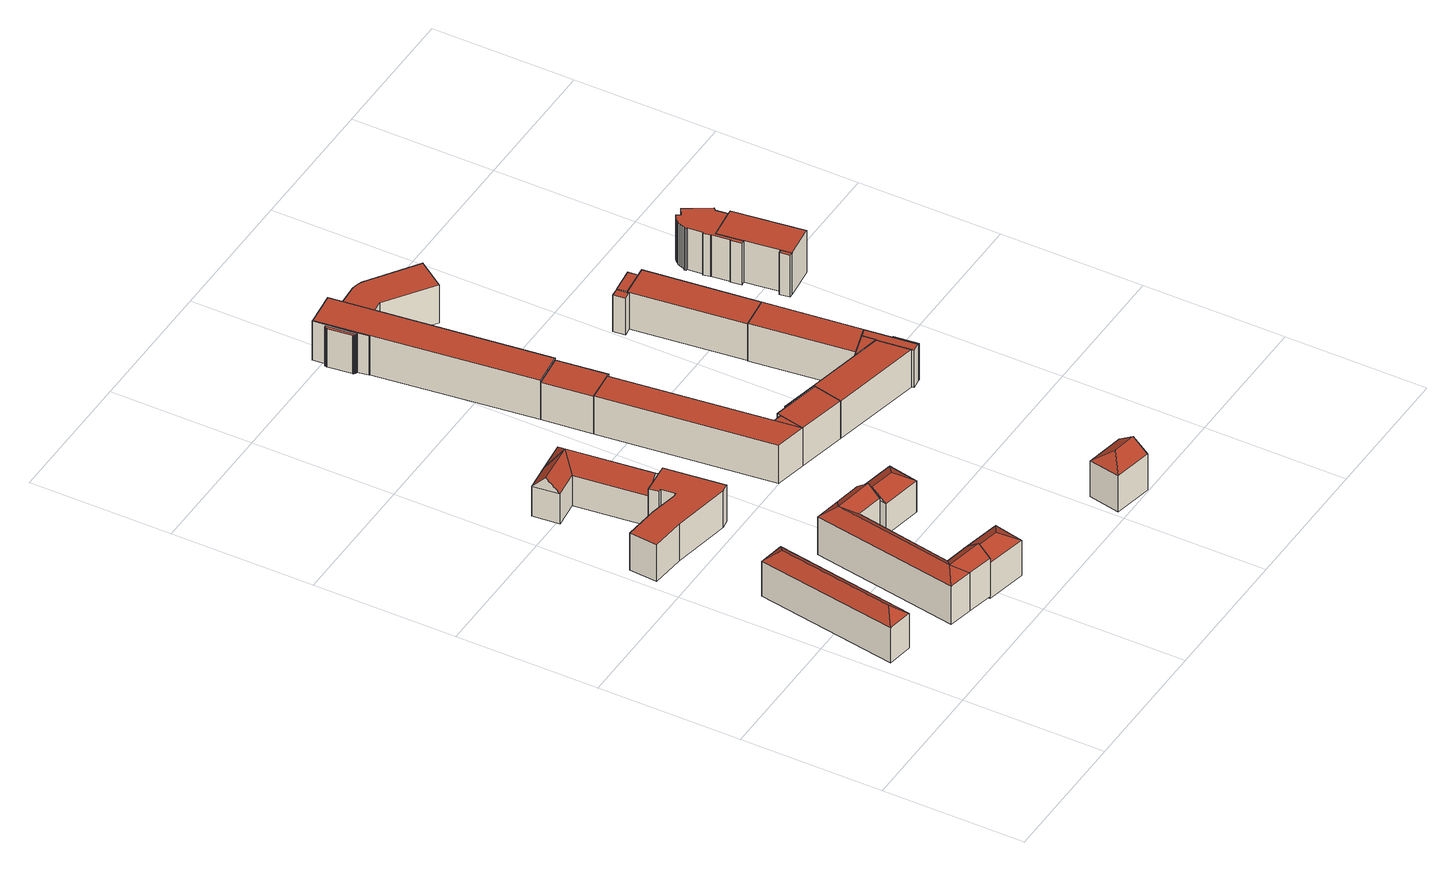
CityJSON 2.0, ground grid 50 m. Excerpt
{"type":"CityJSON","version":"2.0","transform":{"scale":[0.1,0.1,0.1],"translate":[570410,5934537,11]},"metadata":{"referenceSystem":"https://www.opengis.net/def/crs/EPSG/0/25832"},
"CityObjects":{
"building1":{"type":"Building","attributes":{"name":"Horner Weg","Gemeindeschluessel":"02100123","function":"31001_1010","yearOfConstruction":1978,"roofType":"3200","measuredHeight":17.67,"storeysAboveGround":4},"address":[{"country":"Germany","locality":"Hamburg","thoroughfareNumber":"66","thoroughfareName":"Horner Weg","postcode":"20535"}],"geometry":[{"type":"Solid","lod":"2","boundaries":[[[[0,1,2,3]],[[4,5,1,0]],[[6,7,5,4]],[[3,2,7,6]],[[0,8,4]],[[6,9,3]],[[3,9,8,0]],[[4,8,9,6]],[[1,5,7,2]]]],"semantics":{"surfaces":[{"type":"WallSurface"},{"type":"RoofSurface","Flaechenneigung":"48.5194451038387","Flaechenrichtung":"9.53841220868412","Flaechengroesse":"26.8965063253189"},{"type":"RoofSurface","Flaechenneigung":"48.5193577349466","Flaechenrichtung":"189.53772628679","Flaechengroesse":"26.7743850897338"},{"type":"RoofSurface","Flaechenneigung":"49.5983318737129","Flaechenrichtung":"279.524217591668","Flaechengroesse":"277.934152164432"},{"type":"RoofSurface","Flaechenneigung":"49.5982676367008","Flaechenrichtung":"99.5499452831652","Flaechengroesse":"277.933822970897"},{"type":"GroundSurface"}],"values":[[0,0,0,0,1,2,3,4,5]]}}]},
"building2":{"type":"Building","attributes":{"name":"Chapeaurougeweg","Gemeindeschluessel":"02100123","function":"31001_1010","yearOfConstruction":1957,"roofType":"1000","measuredHeight":14.59,"storeysAboveGround":4},"address":[{"country":"Germany","locality":"Hamburg","thoroughfareNumber":"1","thoroughfareName":"Chapeaurougeweg","postcode":"20535"}],"geometry":[{"type":"Solid","lod":"2","boundaries":[[[[10,11,12,13]],[[14,15,11,10]],[[16,17,15,14]],[[18,19,17,16]],[[20,21,19,18]],[[22,23,21,20]],[[24,25,23,22]],[[26,27,25,24]],[[28,29,27,26]],[[30,31,29,28]],[[32,33,31,30]],[[13,12,33,32]],[[30,28,26,24,22,20,18,16,14,10,13,32]],[[11,15,17,19,21,23,25,27,29,31,33,12]]]],"semantics":{"surfaces":[{"type":"WallSurface"},{"type":"RoofSurface","Flaechenneigung":"90","Flaechenrichtung":"0","Flaechengroesse":"455.397285505518"},{"type":"GroundSurface"}],"values":[[0,0,0,0,0,0,0,0,0,0,0,0,1,2]]}}]},
"building3":{"type":"Building","attributes":{"name":"Horner Weg","Gemeindeschluessel":"02100123","function":"31001_1010"},"children":["building3-1","building3-2","building3-3"]},
"building3-1":{"type":"BuildingPart","attributes":{"roofType":"5000","measuredHeight":18.48,"storeysAboveGround":4},"parents":["building3"],"geometry":[{"type":"Solid","lod":"2","boundaries":[[[[34,35,36,37]],[[38,39,35,34]],[[40,41,39,38]],[[37,36,41,40]],[[34,42,38]],[[40,43,37]],[[37,43,42,34]],[[38,42,43,40]],[[35,39,41,36]]]],"semantics":{"surfaces":[{"type":"WallSurface"},{"type":"RoofSurface","Flaechenneigung":"-52.7968646247706","Flaechenrichtung":"280.465808503612","Flaechengroesse":"25.9845944669778"},{"type":"RoofSurface","Flaechenneigung":"52.2281209739278","Flaechenrichtung":"190.270861899983","Flaechengroesse":"68.2681240120637"},{"type":"RoofSurface","Flaechenneigung":"52.2271262255415","Flaechenrichtung":"10.0206810498606","Flaechengroesse":"68.445068528614"},{"type":"GroundSurface"}],"values":[[0,0,0,0,1,0,2,3,4]]}}]},
"building3-2":{"type":"BuildingPart","attributes":{"roofType":"3200","measuredHeight":18.46,"storeysAboveGround":4},"parents":["building3"],"geometry":[{"type":"Solid","lod":"2","boundaries":[[[[44,45,46,47]],[[38,39,45,44]],[[48,49,39,38]],[[47,46,49,48]],[[44,42,38]],[[48,50,47]],[[47,50,42,44]],[[38,42,50,48]],[[45,39,49,46]]]],"semantics":{"surfaces":[{"type":"WallSurface"},{"type":"RoofSurface","Flaechenneigung":"52.0974431911727","Flaechenrichtung":"9.83681857862973","Flaechengroesse":"26.2235947671182"},{"type":"RoofSurface","Flaechenneigung":"51.8914022611557","Flaechenrichtung":"192.340058500872","Flaechengroesse":"24.4339437252179"},{"type":"RoofSurface","Flaechenneigung":"52.1968727761618","Flaechenrichtung":"279.965584544833","Flaechengroesse":"274.464345598719"},{"type":"RoofSurface","Flaechenneigung":"52.199554734902","Flaechenrichtung":"100.319457882066","Flaechengroesse":"275.564699779014"},{"type":"GroundSurface"}],"values":[[0,0,0,0,1,2,3,4,5]]}}]},
"building3-3":{"type":"BuildingPart","attributes":{"roofType":"5000","measuredHeight":18.46,"storeysAboveGround":4},"parents":["building3"],"geometry":[{"type":"Solid","lod":"2","boundaries":[[[[48,49,51,52]],[[53,54,49,48]],[[55,56,54,53]],[[52,51,56,55]],[[48,50,53]],[[55,57,52]],[[52,57,50,48]],[[53,50,57,55]],[[49,54,56,51]]]],"semantics":{"surfaces":[{"type":"WallSurface"},{"type":"RoofSurface","Flaechenneigung":"-51.4187906619521","Flaechenrichtung":"280.465808515564","Flaechengroesse":"25.1359754153759"},{"type":"RoofSurface","Flaechenneigung":"52.7249066829613","Flaechenrichtung":"191.779111339885","Flaechengroesse":"66.2074235417738"},{"type":"RoofSurface","Flaechenneigung":"52.7298542976953","Flaechenrichtung":"11.0168506284395","Flaechengroesse":"66.383756525984"},{"type":"GroundSurface"}],"values":[[0,0,0,0,1,0,2,3,4]]}}]},
"building4":{"type":"Building","attributes":{"name":"Hammer Berg","Gemeindeschluessel":"02100123","function":"31001_1010","yearOfConstruction":1983,"roofType":"5000","measuredHeight":17.71,"storeysAboveGround":4},"address":[{"country":"Germany","locality":"Hamburg","thoroughfareNumber":"17","thoroughfareName":"Hammer Berg","postcode":"20535"}],"geometry":[{"type":"Solid","lod":"2","boundaries":[[[[58,59,60,61]],[[62,63,59,58]],[[64,65,63,62]],[[61,60,65,64]],[[58,66,62]],[[64,67,61]],[[61,67,66,58]],[[62,66,67,64]],[[59,63,65,60]]]],"semantics":{"surfaces":[{"type":"WallSurface"},{"type":"RoofSurface","Flaechenneigung":"58.0519913766496","Flaechenrichtung":"102.342177169567","Flaechengroesse":"37.0085912940975"},{"type":"RoofSurface","Flaechenneigung":"55.8991047435585","Flaechenrichtung":"12.3420523762911","Flaechengroesse":"76.6582425103314"},{"type":"RoofSurface","Flaechenneigung":"55.899038654029","Flaechenrichtung":"192.338488497563","Flaechengroesse":"75.753038087459"},{"type":"GroundSurface"}],"values":[[0,0,0,0,1,0,2,3,4]]}}]},
"building5":{"type":"Building","attributes":{"name":"Chapeaurougeweg","Gemeindeschluessel":"02100123","function":"31001_1010"},"children":["building5-1","building5-2"]},
"building5-1":{"type":"BuildingPart","attributes":{"roofType":"5000","measuredHeight":16.66,"storeysAboveGround":4},"parents":["building5"],"geometry":[{"type":"Solid","lod":"2","boundaries":[[[[68,69,70,71]],[[72,73,69,68]],[[74,75,73,72]],[[71,70,75,74]],[[68,76,72]],[[74,77,71]],[[71,77,76,68]],[[72,76,77,74]],[[69,73,75,70]]]],"semantics":{"surfaces":[{"type":"WallSurface"},{"type":"RoofSurface","Flaechenneigung":"45.091460057892","Flaechenrichtung":"353.29456931831","Flaechengroesse":"36.7148043109981"},{"type":"RoofSurface","Flaechenneigung":"49.0652818197005","Flaechenrichtung":"263.292435018522","Flaechengroesse":"234.498672643368"},{"type":"RoofSurface","Flaechenneigung":"49.0653926122538","Flaechenrichtung":"83.2934023776431","Flaechengroesse":"234.497110214969"},{"type":"GroundSurface"}],"values":[[0,0,0,0,1,0,2,3,4]]}}]},
"building5-2":{"type":"BuildingPart","attributes":{"roofType":"5000","measuredHeight":16.66,"storeysAboveGround":4},"parents":["building5"],"geometry":[{"type":"Solid","lod":"2","boundaries":[[[[68,69,78,79]],[[80,81,69,68]],[[82,83,81,80]],[[79,78,83,82]],[[68,76,80]],[[82,84,79]],[[79,84,76,68]],[[80,76,84,82]],[[69,81,83,78]]]],"semantics":{"surfaces":[{"type":"WallSurface"},{"type":"RoofSurface","Flaechenneigung":"-49.0662564737682","Flaechenrichtung":"83.2920174834106","Flaechengroesse":"34.4178631607514"},{"type":"RoofSurface","Flaechenneigung":"45.0901674713762","Flaechenrichtung":"353.295358496898","Flaechengroesse":"82.6765051936933"},{"type":"RoofSurface","Flaechenneigung":"45.0902082146666","Flaechenrichtung":"173.296363244787","Flaechengroesse":"82.6801795695582"},{"type":"GroundSurface"}],"values":[[0,0,0,0,1,0,2,3,4]]}}]},
"building6":{"type":"Building","attributes":{"name":"Horner Weg","Gemeindeschluessel":"02100123","function":"31001_1010","yearOfConstruction":1983,"roofType":"5000","measuredHeight":16.08,"storeysAboveGround":4},"address":[{"country":"Germany","locality":"Hamburg","thoroughfareNumber":"72","thoroughfareName":"Horner Weg","postcode":"20535"}],"geometry":[{"type":"Solid","lod":"2","boundaries":[[[[85,86,87,88]],[[89,90,86,85]],[[91,92,90,89]],[[88,87,92,91]],[[85,93,89]],[[91,94,88]],[[88,94,93,85]],[[89,93,94,91]],[[86,90,92,87]]]],"semantics":{"surfaces":[{"type":"WallSurface"},{"type":"RoofSurface","Flaechenneigung":"54.419028162498","Flaechenrichtung":"101.420978640651","Flaechengroesse":"35.2230320490597"},{"type":"RoofSurface","Flaechenneigung":"55.736767506914","Flaechenrichtung":"11.2967302548789","Flaechengroesse":"78.2623785645123"},{"type":"RoofSurface","Flaechenneigung":"55.7371214321202","Flaechenrichtung":"190.962739550515","Flaechengroesse":"77.901548666172"},{"type":"GroundSurface"}],"values":[[0,0,0,0,1,0,2,3,4]]}}]},
"building7":{"type":"Building","attributes":{"name":"Chapeaurougeweg","Gemeindeschluessel":"02100123","function":"31001_1010"},"children":["building7-1","building7-2","building7-3","building7-4","building7-5","building7-6"]},
"building7-1":{"type":"BuildingPart","attributes":{"roofType":"1000","measuredHeight":15.06,"storeysAboveGround":5},"parents":["building7"],"geometry":[{"type":"Solid","lod":"2","boundaries":[[[[95,96,97,98]],[[99,100,96,95]],[[101,102,100,99]],[[98,97,102,101]],[[99,95,98,101]],[[96,100,102,97]]]],"semantics":{"surfaces":[{"type":"WallSurface"},{"type":"RoofSurface","Flaechenneigung":"90","Flaechenrichtung":"0","Flaechengroesse":"663.939014177751"},{"type":"GroundSurface"}],"values":[[0,0,0,0,1,2]]}}]},
"building7-2":{"type":"BuildingPart","attributes":{"roofType":"1000","measuredHeight":14.64,"storeysAboveGround":5},"parents":["building7"],"geometry":[{"type":"Solid","lod":"2","boundaries":[[[[103,104,105,106]],[[107,108,104,103]],[[109,110,108,107]],[[111,112,110,109]],[[113,114,112,111]],[[115,116,114,113]],[[106,105,116,115]],[[113,111,109,107,103,106,115]],[[104,108,110,112,114,116,105]]]],"semantics":{"surfaces":[{"type":"WallSurface"},{"type":"RoofSurface","Flaechenneigung":"90","Flaechenrichtung":"0","Flaechengroesse":"0.330841467148054"},{"type":"GroundSurface"}],"values":[[0,0,0,0,0,0,0,1,2]]}}]},
"building7-3":{"type":"BuildingPart","attributes":{"roofType":"1000","measuredHeight":15.06,"storeysAboveGround":5},"parents":["building7"],"geometry":[{"type":"Solid","lod":"2","boundaries":[[[[98,97,117,118]],[[119,120,97,98]],[[118,117,120,119]],[[98,118,119]],[[97,120,117]]]],"semantics":{"surfaces":[{"type":"WallSurface"},{"type":"RoofSurface","Flaechenneigung":"90","Flaechenrichtung":"0","Flaechengroesse":"13.6353341354424"},{"type":"GroundSurface"}],"values":[[0,0,0,1,2]]}}]},
"building7-4":{"type":"BuildingPart","attributes":{"roofType":"1000","measuredHeight":14.9,"storeysAboveGround":5},"parents":["building7"],"geometry":[{"type":"Solid","lod":"2","boundaries":[[[[121,122,100,123]],[[124,125,122,121]],[[126,127,125,124]],[[123,100,127,126]],[[124,121,123,126]],[[122,125,127,100]]]],"semantics":{"surfaces":[{"type":"WallSurface"},{"type":"RoofSurface","Flaechenneigung":"90","Flaechenrichtung":"0","Flaechengroesse":"205.105933266531"},{"type":"GroundSurface"}],"values":[[0,0,0,0,1,2]]}}]},
"building7-5":{"type":"BuildingPart","attributes":{"roofType":"1000","measuredHeight":14.94,"storeysAboveGround":5},"parents":["building7"],"geometry":[{"type":"Solid","lod":"2","boundaries":[[[[128,129,130,131]],[[132,133,129,128]],[[134,97,133,132]],[[131,130,97,134]],[[132,128,131,134]],[[129,133,97,130]]]],"semantics":{"surfaces":[{"type":"WallSurface"},{"type":"RoofSurface","Flaechenneigung":"90","Flaechenrichtung":"0","Flaechengroesse":"183.540424807826"},{"type":"GroundSurface"}],"values":[[0,0,0,0,1,2]]}}]},
"building7-6":{"type":"BuildingPart","attributes":{"roofType":"1000","measuredHeight":14.65,"storeysAboveGround":5},"parents":["building7"],"geometry":[{"type":"Solid","lod":"2","boundaries":[[[[135,136,137,138]],[[139,140,136,135]],[[141,129,140,139]],[[138,137,129,141]],[[139,135,138,141]],[[136,140,129,137]]]],"semantics":{"surfaces":[{"type":"WallSurface"},{"type":"RoofSurface","Flaechenneigung":"90","Flaechenrichtung":"0","Flaechengroesse":"8.88833081333582"},{"type":"GroundSurface"}],"values":[[0,0,0,0,1,2]]}}]},
"building8":{"type":"Building","attributes":{"name":"Hammer Berg","Gemeindeschluessel":"02100123","function":"31001_1010","yearOfConstruction":1983,"roofType":"5000","measuredHeight":18.1,"storeysAboveGround":5},"address":[{"country":"Germany","locality":"Hamburg","thoroughfareNumber":"23","thoroughfareName":"Hammer Berg","postcode":"20535"}],"geometry":[{"type":"Solid","lod":"2","boundaries":[[[[142,143,144,145]],[[146,147,143,142]],[[148,149,147,146]],[[145,144,149,148]],[[142,150,146]],[[148,151,145]],[[145,151,150,142]],[[146,150,151,148]],[[143,147,149,144]]]],"semantics":{"surfaces":[{"type":"WallSurface"},{"type":"RoofSurface","Flaechenneigung":"53.4409159751897","Flaechenrichtung":"280.558897904207","Flaechengroesse":"36.6055218206741"},{"type":"RoofSurface","Flaechenneigung":"55.6377100518905","Flaechenrichtung":"190.55121912804","Flaechengroesse":"76.9979765338255"},{"type":"RoofSurface","Flaechenneigung":"55.6374899896049","Flaechenrichtung":"10.5694958236093","Flaechengroesse":"76.9781983932192"},{"type":"GroundSurface"}],"values":[[0,0,0,0,1,0,2,3,4]]}}]},
"building9":{"type":"Building","attributes":{"name":"Am ElisabethgehÃ¶lz","Gemeindeschluessel":"02100123","function":"31001_1010"},"children":["building9-1","building9-2","building9-3","building9-4"]},
"building9-1":{"type":"BuildingPart","attributes":{"roofType":"1000","measuredHeight":14.97,"storeysAboveGround":5},"parents":["building9"],"geometry":[{"type":"Solid","lod":"2","boundaries":[[[[152,153,154,155]],[[156,157,153,152]],[[158,159,157,156]],[[160,161,159,158]],[[162,163,161,160]],[[164,165,163,162]],[[166,167,165,164]],[[155,154,167,166]],[[164,162,160,158,156,152,155,166]],[[153,157,159,161,163,165,167,154]]]],"semantics":{"surfaces":[{"type":"WallSurface"},{"type":"RoofSurface","Flaechenneigung":"90","Flaechenrichtung":"0","Flaechengroesse":"324.05904435064"},{"type":"GroundSurface"}],"values":[[0,0,0,0,0,0,0,0,1,2]]}}]},
"building9-2":{"type":"BuildingPart","attributes":{"roofType":"1000","measuredHeight":15.57,"storeysAboveGround":5},"parents":["building9"],"geometry":[{"type":"Solid","lod":"2","boundaries":[[[[168,122,125,169]],[[170,171,122,168]],[[172,173,171,170]],[[169,125,173,172]],[[170,168,169,172]],[[122,171,173,125]]]],"semantics":{"surfaces":[{"type":"WallSurface"},{"type":"RoofSurface","Flaechenneigung":"90","Flaechenrichtung":"0","Flaechengroesse":"890.468106142099"},{"type":"GroundSurface"}],"values":[[0,0,0,0,1,2]]}}]},
"building9-3":{"type":"BuildingPart","attributes":{"roofType":"1000","measuredHeight":15.57,"storeysAboveGround":5},"parents":["building9"],"geometry":[{"type":"Solid","lod":"2","boundaries":[[[[174,175,176,177]],[[178,179,175,174]],[[180,181,179,178]],[[182,183,181,180]],[[170,171,183,182]],[[177,176,171,170]],[[182,180,178,174,177,170]],[[175,179,181,183,171,176]]]],"semantics":{"surfaces":[{"type":"WallSurface"},{"type":"RoofSurface","Flaechenneigung":"90","Flaechenrichtung":"0","Flaechengroesse":"7.25381728719026"},{"type":"GroundSurface"}],"values":[[0,0,0,0,0,0,1,2]]}}]},
"building9-4":{"type":"BuildingPart","attributes":{"roofType":"1000","measuredHeight":15.13,"storeysAboveGround":5},"parents":["building9"],"geometry":[{"type":"Solid","lod":"2","boundaries":[[[[184,185,181,186]],[[187,188,185,184]],[[189,190,188,187]],[[191,192,190,189]],[[193,194,192,191]],[[195,196,194,193]],[[197,198,196,195]],[[199,200,198,197]],[[201,202,200,199]],[[203,204,202,201]],[[205,206,204,203]],[[207,208,206,205]],[[209,210,208,207]],[[211,212,210,209]],[[213,214,212,211]],[[215,216,214,213]],[[217,218,216,215]],[[186,181,218,217]],[[215,213,211,209,207,205,203,201,199,197,195,193,191,189,187,184,186,217]],[[185,188,190,192,194,196,198,200,202,204,206,208,210,212,214,216,218,181]]]],"semantics":{"surfaces":[{"type":"WallSurface"},{"type":"RoofSurface","Flaechenneigung":"90","Flaechenrichtung":"0","Flaechengroesse":"11.2480552229019"},{"type":"GroundSurface"}],"values":[[0,0,0,0,0,0,0,0,0,0,0,0,0,0,0,0,0,0,1,2]]}}]},
"building10":{"type":"Building","attributes":{"name":"Von-HeÃ-Weg","Gemeindeschluessel":"02100123","function":"31001_1010"},"children":["building10-1","building10-2","building10-3","building10-4","building10-5"]},
"building10-1":{"type":"BuildingPart","attributes":{"roofType":"1000","measuredHeight":14.71,"storeysAboveGround":5},"parents":["building10"],"geometry":[{"type":"Solid","lod":"2","boundaries":[[[[219,220,221,222]],[[223,224,220,219]],[[225,226,224,223]],[[222,221,226,225]],[[223,219,222,225]],[[220,224,226,221]]]],"semantics":{"surfaces":[{"type":"WallSurface"},{"type":"RoofSurface","Flaechenneigung":"90","Flaechenrichtung":"0","Flaechengroesse":"58.7683862735452"},{"type":"GroundSurface"}],"values":[[0,0,0,0,1,2]]}}]},
"building10-2":{"type":"BuildingPart","attributes":{"roofType":"1000","measuredHeight":14.87,"storeysAboveGround":5},"parents":["building10"],"geometry":[{"type":"Solid","lod":"2","boundaries":[[[[227,133,228,229]],[[230,140,133,227]],[[231,232,140,230]],[[229,228,232,231]],[[230,227,229,231]],[[133,140,232,228]]]],"semantics":{"surfaces":[{"type":"WallSurface"},{"type":"RoofSurface","Flaechenneigung":"90","Flaechenrichtung":"0","Flaechengroesse":"347.281199638882"},{"type":"GroundSurface"}],"values":[[0,0,0,0,1,2]]}}]},
"building10-3":{"type":"BuildingPart","attributes":{"roofType":"1000","measuredHeight":15.01,"storeysAboveGround":5},"parents":["building10"],"geometry":[{"type":"Solid","lod":"2","boundaries":[[[[233,221,234,235]],[[236,232,221,233]],[[235,234,232,236]],[[233,235,236]],[[221,232,234]]]],"semantics":{"surfaces":[{"type":"WallSurface"},{"type":"RoofSurface","Flaechenneigung":"90","Flaechenrichtung":"0","Flaechengroesse":"23.343971532674"},{"type":"GroundSurface"}],"values":[[0,0,0,1,2]]}}]},
"building10-4":{"type":"BuildingPart","attributes":{"roofType":"1000","measuredHeight":14.85,"storeysAboveGround":5},"parents":["building10"],"geometry":[{"type":"Solid","lod":"2","boundaries":[[[[237,238,239,240]],[[241,242,238,237]],[[243,220,242,241]],[[240,239,220,243]],[[241,237,240,243]],[[238,242,220,239]]]],"semantics":{"surfaces":[{"type":"WallSurface"},{"type":"RoofSurface","Flaechenneigung":"90","Flaechenrichtung":"0","Flaechengroesse":"389.889295692919"},{"type":"GroundSurface"}],"values":[[0,0,0,0,1,2]]}}]},
"building10-5":{"type":"BuildingPart","attributes":{"roofType":"1000","measuredHeight":14.54,"storeysAboveGround":5},"parents":["building10"],"geometry":[{"type":"Solid","lod":"2","boundaries":[[[[244,245,246,247]],[[248,249,245,244]],[[250,224,249,248]],[[247,246,224,250]],[[248,244,247,250]],[[245,249,224,246]]]],"semantics":{"surfaces":[{"type":"WallSurface"},{"type":"RoofSurface","Flaechenneigung":"90","Flaechenrichtung":"0","Flaechengroesse":"5.26280884527767"},{"type":"GroundSurface"}],"values":[[0,0,0,0,1,2]]}}]},
"building11":{"type":"Building","attributes":{"name":"Von-HeÃ-Weg","Gemeindeschluessel":"02100123","function":"31001_1010"},"children":["building11-1","building11-2","building11-3"]},
"building11-1":{"type":"BuildingPart","attributes":{"roofType":"1000","measuredHeight":14.66,"storeysAboveGround":5},"parents":["building11"],"geometry":[{"type":"Solid","lod":"2","boundaries":[[[[251,252,253,254]],[[255,256,252,251]],[[257,258,256,255]],[[254,253,258,257]],[[255,251,254,257]],[[252,256,258,253]]]],"semantics":{"surfaces":[{"type":"WallSurface"},{"type":"RoofSurface","Flaechenneigung":"90","Flaechenrichtung":"0","Flaechengroesse":"30.5974592091709"},{"type":"GroundSurface"}],"values":[[0,0,0,0,1,2]]}}]},
"building11-2":{"type":"BuildingPart","attributes":{"roofType":"1000","measuredHeight":14.6,"storeysAboveGround":5},"parents":["building11"],"geometry":[{"type":"Solid","lod":"2","boundaries":[[[[259,260,261,262]],[[263,264,260,259]],[[265,256,264,263]],[[262,261,256,265]],[[263,259,262,265]],[[260,264,256,261]]]],"semantics":{"surfaces":[{"type":"WallSurface"},{"type":"RoofSurface","Flaechenneigung":"90","Flaechenrichtung":"0","Flaechengroesse":"454.973373919067"},{"type":"GroundSurface"}],"values":[[0,0,0,0,1,2]]}}]},
"building11-3":{"type":"BuildingPart","attributes":{"roofType":"1000","measuredHeight":14.45,"storeysAboveGround":5},"parents":["building11"],"geometry":[{"type":"Solid","lod":"2","boundaries":[[[[266,267,268,269]],[[270,271,267,266]],[[272,258,271,270]],[[269,268,258,272]],[[270,266,269,272]],[[267,271,258,268]]]],"semantics":{"surfaces":[{"type":"WallSurface"},{"type":"RoofSurface","Flaechenneigung":"90","Flaechenrichtung":"0","Flaechengroesse":"11.947309388692"},{"type":"GroundSurface"}],"values":[[0,0,0,0,1,2]]}}]},
"building12":{"type":"Building","attributes":{"name":"Von-HeÃ-Weg","Gemeindeschluessel":"02100123","function":"31001_1010"},"children":["building12-1","building12-2","building12-3"]},
"building12-1":{"type":"BuildingPart","attributes":{"roofType":"1000","measuredHeight":16.58,"storeysAboveGround":5},"parents":["building12"],"geometry":[{"type":"Solid","lod":"2","boundaries":[[[[273,274,275,276]],[[277,278,274,273]],[[279,280,278,277]],[[276,275,280,279]],[[277,273,276,279]],[[274,278,280,275]]]],"semantics":{"surfaces":[{"type":"WallSurface"},{"type":"RoofSurface","Flaechenneigung":"90","Flaechenrichtung":"0","Flaechengroesse":"293.672087178223"},{"type":"GroundSurface"}],"values":[[0,0,0,0,1,2]]}}]},
"building12-2":{"type":"BuildingPart","attributes":{"roofType":"1000","measuredHeight":16.58,"storeysAboveGround":5},"parents":["building12"],"geometry":[{"type":"Solid","lod":"2","boundaries":[[[[281,282,280,279]],[[283,284,282,281]],[[285,286,284,283]],[[279,280,286,285]],[[283,281,279,285]],[[282,284,286,280]]]],"semantics":{"surfaces":[{"type":"WallSurface"},{"type":"RoofSurface","Flaechenneigung":"90","Flaechenrichtung":"0","Flaechengroesse":"4.80821222003661"},{"type":"GroundSurface"}],"values":[[0,0,0,0,1,2]]}}]},
"building12-3":{"type":"BuildingPart","attributes":{"roofType":"1000","measuredHeight":16.48,"storeysAboveGround":5},"parents":["building12"],"geometry":[{"type":"Solid","lod":"2","boundaries":[[[[287,288,289,290]],[[291,292,288,287]],[[293,294,292,291]],[[295,296,294,293]],[[297,298,296,295]],[[299,300,298,297]],[[301,302,300,299]],[[303,304,302,301]],[[305,306,304,303]],[[307,308,306,305]],[[309,310,308,307]],[[311,312,310,309]],[[313,314,312,311]],[[315,316,314,313]],[[317,275,316,315]],[[318,319,275,317]],[[320,321,319,318]],[[322,323,321,320]],[[324,325,323,322]],[[326,327,325,324]],[[328,329,327,326]],[[330,331,329,328]],[[332,333,331,330]],[[334,335,333,332]],[[290,289,335,334]],[[332,330,328,326,324,322,320,318,317,315,313,311,309,307,305,303,301,299,297,295,293,291,287,290,334]],[[288,292,294,296,298,300,302,304,306,308,310,312,314,316,275,319,321,323,325,327,329,331,333,335,289]]]],"semantics":{"surfaces":[{"type":"WallSurface"},{"type":"RoofSurface","Flaechenneigung":"90","Flaechenrichtung":"0","Flaechengroesse":"156.357578140387"},{"type":"GroundSurface"}],"values":[[0,0,0,0,0,0,0,0,0,0,0,0,0,0,0,0,0,0,0,0,0,0,0,0,0,1,2]]}}]}
},
"vertices":[
[106,767,168],[106,767,30],[22,266,30],[22,266,168],[196,751,168],[196,751,30],[112,251,168],[112,251,30],[143,716,206],[74,302,206],
[1,1076,183],[1,1076,37],[120,1065,37],[120,1065,183],[9,1176,183],[9,1176,37],[132,1165,183],[132,1165,37],[231,1146,183],[231,1146,37],[244,1147,183],[244,1147,37],[238,1197,183],[238,1197,37],[227,1196,183],[227,1196,37],[222,1231,183],[222,1231,37],[331,1243,183],[331,1243,37],[356,1031,183],[356,1031,37],[326,1027,183],[326,1027,37],
[448,617,171],[448,617,21],[543,599,21],[543,599,171],[465,705,171],[465,705,21],[560,688,171],[560,688,21],[411,669,206],[552,644,206],
[373,721,171],[373,721,21],[283,201,21],[283,201,171],[368,183,171],[368,183,21],[334,235,206],
[459,163,21],[459,163,171],[384,271,171],[384,271,21],[477,254,171],[477,254,21],[468,208,206],
[624,237,153],[624,237,13],[480,268,13],[480,268,153],[601,132,153],[601,132,13],[459,163,153],[459,163,13],[556,197,190],[469,215,190],
[182,1576,154],[182,1576,35],[222,1231,35],[222,1231,154],[290,1589,154],[290,1589,35],[331,1243,154],[331,1243,35],[242,1535,202],[277,1237,202],
[87,1565,35],[87,1565,154],[193,1482,154],[193,1482,35],[98,1470,154],[98,1470,35],[92,1518,202],
[700,653,164],[700,653,41],[559,682,41],[559,682,164],[678,546,164],[678,546,41],[538,573,164],[538,573,41],[638,610,202],[548,628,202],
[595,984,187],[595,984,36],[705,961,36],[705,961,187],[523,1593,187],[523,1593,36],[627,1605,187],[627,1605,36],
[692,1062,183],[692,1062,36],[691,1067,36],[691,1067,183],[695,1058,183],[695,1058,36],[698,1056,183],[698,1056,36],[700,1054,183],[700,1054,36],[703,1053,183],[703,1053,36],[692,1055,183],[692,1055,36],
[723,1049,36],[723,1049,187],[693,1055,187],[693,1055,36],
[502,1768,185],[502,1768,36],[523,1593,185],[617,1782,185],[617,1782,36],[638,1606,185],[638,1606,36],
[898,1028,186],[898,1028,36],[726,1064,36],[726,1064,186],[875,925,186],[875,925,36],[705,961,186],
[771,1062,183],[771,1062,36],[770,1055,36],[770,1055,183],[899,1035,183],[899,1035,36],[898,1028,183],
[1021,31,147],[1021,31,5],[1157,5,5],[1157,5,147],[1042,142,147],[1042,142,5],[1178,116,147],[1178,116,5],[1083,77,186],[1168,61,186],
[630,2488,186],[630,2488,36],[611,2491,36],[611,2491,186],[649,2481,186],[649,2481,36],[820,2363,186],[820,2363,36],[753,2267,186],[753,2267,36],[589,2383,186],[589,2383,36],[546,2378,186],[546,2378,36],[533,2485,186],[533,2485,36],
[502,1768,192],[617,1782,192],[408,2517,192],[408,2517,36],[527,2531,192],[527,2531,36],
[429,2330,192],[429,2330,36],[432,2330,36],[432,2330,192],[423,2369,192],[423,2369,36],[421,2369,192],[421,2369,36],[406,2517,192],[406,2517,36],
[419,2369,188],[419,2369,36],[421,2369,188],[417,2370,188],[417,2370,36],[415,2371,188],[415,2371,36],[414,2372,188],[414,2372,36],[412,2374,188],[412,2374,36],[411,2376,188],[411,2376,36],[410,2378,188],[410,2378,36],[400,2461,188],[400,2461,36],[400,2463,188],[400,2463,36],[400,2465,188],[400,2465,36],[401,2467,188],[401,2467,36],[402,2469,188],[402,2469,36],[403,2471,188],[403,2471,36],[405,2472,188],[405,2472,36],[407,2473,188],[407,2473,36],[409,2474,188],[409,2474,36],[411,2474,188],[411,2474,36],
[1211,1033,183],[1211,1033,36],[1179,1023,36],[1179,1023,183],[1232,854,183],[1232,854,36],[1199,850,183],[1199,850,36],
[875,925,184],[1198,858,36],[1198,858,184],[899,1035,184],[1185,975,184],[1185,975,36],
[1179,1023,186],[1086,995,36],[1086,995,186],[1185,975,186],
[1060,1356,184],[1060,1356,36],[1104,1001,36],[1104,1001,184],[1172,1370,184],[1172,1370,36],[1211,1033,184],
[1228,940,181],[1228,940,36],[1222,939,36],[1222,939,181],[1238,854,181],[1238,854,36],[1232,854,181],
[1098,1763,184],[1098,1763,37],[1094,1797,37],[1094,1797,184],[1011,1752,184],[1011,1752,37],[1007,1787,184],[1007,1787,37],
[1172,1370,183],[1172,1370,37],[1126,1766,37],[1126,1766,183],[1060,1356,183],[1060,1356,37],[1011,1752,183],
[983,1742,182],[983,1742,37],[1012,1746,37],[1012,1746,182],[978,1784,182],[978,1784,37],[1007,1787,182],
[1487,1660,200],[1487,1660,34],[1371,1645,34],[1371,1645,200],[1520,1409,200],[1520,1409,34],[1405,1395,200],[1405,1395,34],
[1392,1394,200],[1392,1394,34],[1387,1430,200],[1387,1430,34],[1400,1432,200],[1400,1432,34],
[1346,1741,199],[1346,1741,34],[1347,1734,34],[1347,1734,199],[1350,1741,199],[1350,1741,34],[1352,1751,199],[1352,1751,34],[1355,1760,199],[1355,1760,34],[1359,1769,199],[1359,1769,34],[1365,1777,199],[1365,1777,34],[1371,1784,199],[1371,1784,34],[1379,1790,199],[1379,1790,34],[1388,1795,199],[1388,1795,34],[1396,1781,199],[1396,1781,34],[1424,1798,199],[1424,1798,34],[1476,1710,199],[1476,1710,34],[1468,1701,199],[1468,1701,34],[1474,1659,199],[1474,1659,34],[1371,1645,199],[1384,1553,199],[1384,1553,34],[1370,1551,199],[1370,1551,34],[1364,1589,199],[1364,1589,34],[1368,1590,199],[1368,1590,34],[1359,1654,199],[1359,1654,34],[1357,1654,199],[1357,1654,34],[1353,1680,199],[1353,1680,34],[1358,1681,199],[1358,1681,34],[1351,1734,199],[1351,1734,34]
]}
